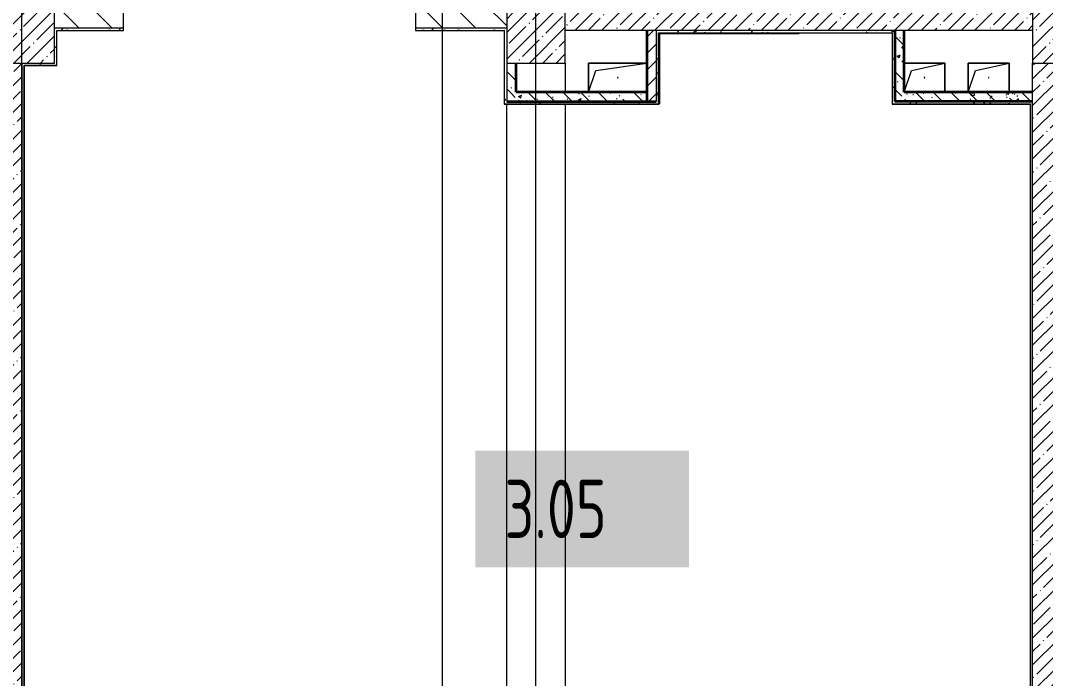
# Model space of a CAD drawing. Header units: millimetres. Extents: x 3914 to 443608, y -156176 to 78197.
# Drawn here: x 354169 to 362940, y -143847 to -138212 of the extents above; entities that cross this region are included whole.
import ezdxf

# ---------------------------------------------------------------- set-up
doc = ezdxf.new("R2010")
doc.units = ezdxf.units.MM
doc.layers.add('A-AREA-PATT-3', color=7, linetype='Continuous', lineweight=5, true_color=0xe6fae8, transparency=1)
for name, color, linetype, lineweight in [('A-FLOR', 7, 'Continuous', 9), ('A-GENM', 7, 'Continuous', 9), ('A-WALL', 7, 'Continuous', 5), ('A-WALL-1', 7, 'Continuous', 35), ('I-WALL', 7, 'Continuous', 5), ('S-COLS', 7, 'Continuous', 9), ('S-COLS-1', 7, 'Continuous', 5), ('Оси', 7, 'Continuous', 9)]:
    doc.layers.add(name, color=color, linetype=linetype, lineweight=lineweight)
doc.layers.add('A-WALL-FNSH-1', color=9, linetype='Continuous', lineweight=5, true_color=0x808080)
doc.styles.add('СПДС', font='ГОСТ тип А.ttf', dxfattribs={"width": 0.9})
pattern_1 = [(45, (315419.7, -145976.68), (-114.04925, 114.04925), []), (45, (315533.75, -145976.68), (-114.04925, 114.04925), [201.612, -40.322, 6.706, -33.617])]
pattern_2 = [(135, (315419.7, -145976.68), (-150.8683, -150.8683), [213.36, -35.56, 7.112, -35.56]), (135, (315419.7, -145825.9), (-150.8683, -150.8683), []), (50, (315419.7, -145976.68), (255.0577, -22.3145), [26.67, -293.37]), (355, (315419.7, -145976.68), (-49.3404, 267.4791), [21.336, -234.696]), (100.451, (315440.96, -145978.54), (205.7195, 245.1636), [22.666, -249.326]), (46.184, (315419.7, -145905.56), (379.511, -58.86), [40.005, -440.055]), (96.636, (315451.33, -145910.46), (332.3634, 346.399), [33.999, -373.989]), (351.184, (315419.7, -145905.56), (332.367, 346.3953), [32.004, -352.044]), (21, (315455.26, -145923.34), (212.2602, -143.1711), [26.67, -293.37]), (326, (315455.26, -145923.34), (86.5224, 257.8632), [21.336, -234.696]), (71.451, (315472.95, -145935.27), (298.784, 114.6901), [22.666, -249.326]), (37.5, (315419.7, -145976.68), (4.32385, 118.3775), [6.706, -225.146, 6.706, -231.546, -235.585]), (37.5, (315419.7, -145976.68), (4.32385, 118.3775), [-470.103, 6.706, -228.879]), (7.5, (315419.7, -145976.68), (93.5476, 140.2533), [6.706, -129.134, 6.706, -219.812, -89.789]), (7.5, (315419.7, -145976.68), (93.5476, 140.2533), [-362.356, 6.706, -83.083]), (327.5, (315340.4, -145976.68), (189.82734, -8.02019), [6.706, -82.194, 6.706, -270.662, -368.046]), (327.5, (315340.4, -145976.68), (189.82734, -8.02019), [-366.268, 6.706, -361.34]), (317.5, (315304.84, -145976.68), (207.38114, 35.59764), [6.706, -108.864, 6.706, -177.495, -261.366]), (317.5, (315304.84, -145976.68), (207.38114, 35.59764), [-299.771, 6.706, -254.66])]
pattern_3 = [(0, (315419.7, -145976.68), (243.84, 60.96), [20.117, -162.763, 20.117, -162.763, -975.36]), (0, (315419.7, -145976.68), (243.84, 60.96), [-365.76, 20.117, -345.643, 20.117, -162.763, -426.72]), (0, (315419.7, -145976.68), (243.84, 60.96), [-914.4, 20.117, -101.803, 20.117, -284.683]), (120, (315511.14, -145946.2), (-174.71291, 180.691634), [20.117, -162.763, 20.117, -162.763, -975.36]), (120, (315511.14, -145946.2), (-174.71291, 180.691634), [-365.76, 20.117, -345.643, 20.117, -162.763, -426.72]), (120, (315511.14, -145946.2), (-174.71291, 180.691634), [-914.4, 20.117, -101.803, 20.117, -284.683]), (240, (315541.62, -145824.28), (-69.12709, -241.651634), [20.117, -162.763, 20.117, -162.763, -975.36]), (240, (315541.62, -145824.28), (-69.12709, -241.651634), [-365.76, 20.117, -345.643, 20.117, -162.763, -426.72]), (240, (315541.62, -145824.28), (-69.12709, -241.651634), [-914.4, 20.117, -101.803, 20.117, -284.683])]

# ---------------------------------------------------------------- blocks, each defined once
blk = doc.blocks.new('BSC_Колонна _Прямоугольная - 500х500-23286270-Объем проектирования 3 этажа')
at = {"layer": 'S-COLS-1'}
h = blk.add_hatch(dxfattribs=at)
h.set_pattern_fill('FP_4', color=256, style=0, pattern_type=2)
h.set_pattern_definition([(45, (-38790, -7650), (-114.04925, 114.04925), []), (45, (-38675.95, -7650), (-114.04925, 114.04925), [201.613, -40.323, 6.706, -33.617])])
h.paths.add_polyline_path([(-30, -250), (250, -249.1), (250, 250), (-250, 250), (-250, -250), (-43.7, -250)])
for p, q in [((250, 250), (-250, 250)), ((-250, 250), (-250, -250)), ((250, -250), (250, 250)), ((-250, -250), (250, -250))]:
    blk.add_line(p, q, dxfattribs=at)
blk = doc.blocks.new('BSC_Колонна _Прямоугольная - 500х500-V512-Объем проектирования 3 этажа')
at = {"layer": 'S-COLS-1'}
h = blk.add_hatch(dxfattribs=at)
h.set_pattern_fill('FP_5', color=256, style=0, pattern_type=2)
h.set_pattern_definition([(45, (-43160, -7650), (-114.04925, 114.04925), []), (45, (-43045.95, -7650), (-114.04925, 114.04925), [201.613, -40.323, 6.706, -33.617])])
h.paths.add_polyline_path([(-250, -250), (250, -250), (250, 250), (-250, 250)])
for p, q in [((250, 250), (-250, 250)), ((-250, 250), (-250, -250)), ((250, -250), (250, 250)), ((-250, -250), (250, -250))]:
    blk.add_line(p, q, dxfattribs=at)
blk = doc.blocks.new('BSC_Колонна _Прямоугольная - 500х500-V513-Объем проектирования 3 этажа')
at = {"layer": 'S-COLS-1'}
h = blk.add_hatch(dxfattribs=at)
h.set_pattern_fill('FP_6', color=256, style=0, pattern_type=2)
h.set_pattern_definition([(45, (-47660, -7650), (-114.04925, 114.04925), []), (45, (-47545.95, -7650), (-114.04925, 114.04925), [201.613, -40.323, 6.706, -33.617])])
h.paths.add_polyline_path([(-30, -250), (250, -250), (250, 250), (-250, 250), (-250, -250), (-167.5, -250)])
for p, q in [((250, 250), (-250, 250)), ((-250, 250), (-250, -250)), ((250, -250), (250, 250)), ((-250, -250), (250, -250))]:
    blk.add_line(p, q, dxfattribs=at)
blk = doc.blocks.new('GM_Отверстие прямоугольное _в плите_ - Отверстие-V613-Объем проектирования 3 этажа')
at = {"layer": 'A-GENM'}
for p, q in [((-175, 125), (175, 125)), ((175, 125), (-175, 125)), ((-112.5, 62.5), (175, 125)), ((175, 125), (175, -125)), ((175, -125), (175, 125)), ((-175, -125), (-112.5, 62.5))]:
    blk.add_line(p, q, dxfattribs=at)
for start, end in [(360, 180), (180, 360)]:
    blk.add_arc((0, 0), 2.5, start, end, dxfattribs=at)
blk = doc.blocks.new('GM_Отверстие прямоугольное _в плите_ - Отверстие-V614-Объем проектирования 3 этажа')
at = {"layer": 'A-GENM'}
for p, q in [((-175, -125), (-175, 125)), ((-175, 125), (175, 125)), ((175, 125), (-175, 125)), ((-175, 125), (-175, -125)), ((-112.5, 62.5), (175, 125)), ((175, 125), (175, -125)), ((175, -125), (175, 125)), ((-175, -125), (-112.5, 62.5))]:
    blk.add_line(p, q, dxfattribs=at)
for start, end in [(360, 180), (180, 360)]:
    blk.add_arc((0, 0), 2.5, start, end, dxfattribs=at)
blk = doc.blocks.new('GM_Отверстие прямоугольное _в плите_ - Отверстие-V623-Объем проектирования 3 этажа')
at = {"layer": 'A-GENM'}
for p, q in [((-250, -125), (-250, 125)), ((-250, 125), (250, 125)), ((250, 125), (-250, 125)), ((-250, 125), (-250, -125)), ((-187.5, 62.5), (250, 125)), ((-250, -125), (-187.5, 62.5))]:
    blk.add_line(p, q, dxfattribs=at)
for start, end in [(360, 180), (180, 360)]:
    blk.add_arc((0, 0), 2.5, start, end, dxfattribs=at)

msp = doc.modelspace()

# ---------------------------------------------------------------- hatches: boundary and pattern name
at = {"layer": 'A-AREA-PATT-3'}
msp.add_hatch(color=256, dxfattribs=at).paths.add_polyline_path([(359633.7, -138926.7), (359637.7, -138925.2), (359637.7, -138324.7), (360830.2, -138324.7), (360830.2, -138320.7), (359633.7, -138320.7), (359633.7, -138906.7)])
at = {"layer": 'I-WALL'}
h = msp.add_hatch(dxfattribs=at)
h.set_pattern_fill('FP_23', color=256, style=0, pattern_type=2)
h.set_pattern_definition([(135, (315419.7, -145976.68), (-141.4214, -141.4214), [])])
h.paths.add_polyline_path([(357549.7, -138276.7), (358329.7, -138276.7), (358329.7, -138076.7), (357549.7, -138076.7)])
h.paths.add_polyline_path([(352034.4, -138276.7), (353409.7, -138276.7), (353409.7, -138076.7), (351429.7, -138076.7), (351429.7, -138146.7), (350229.7, -138146.7), (350229.7, -138076.7), (349029.7, -138076.7), (349029.7, -138276.7), (351429.7, -138276.7)])
h.paths.add_polyline_path([(354479.7, -138276.7), (355049.7, -138276.7), (355049.7, -138076.7), (354459.7, -138076.7), (354459.7, -138276.7), (354469.7, -138276.7)])
h.paths.add_polyline_path([(353909.7, -138276.7), (353959.7, -138276.7), (353959.7, -138076.7), (353909.7, -138076.7)])
h.paths.add_polyline_path([(345229.4, -138276.7), (345929.7, -138276.7), (345929.7, -138076.7), (345229.4, -138076.7), (345229.4, -138225.1)])
h = msp.add_hatch(dxfattribs=at)
h.set_pattern_fill('FP_1', color=256, style=0, pattern_type=2)
h.set_pattern_definition(pattern_1)
h.paths.add_polyline_path([(360736.6, -138296.7), (362829.7, -138296.7), (362829.7, -138076.7), (361529.7, -138076.7), (361529.7, -138146.7), (360329.7, -138146.7), (360329.7, -138076.7), (358829.7, -138076.7), (358829.7, -138296.7), (360428.4, -138296.7)])
h = msp.add_hatch(dxfattribs=at)
h.set_pattern_fill('FP_191', color=256, style=0, pattern_type=2)
h.set_pattern_definition(pattern_3)
h.paths.add_polyline_path([(354479.7, -138596.7), (354479.7, -138276.7), (354459.7, -138276.7), (354459.7, -138596.7), (354469.7, -138596.7)])
h = msp.add_hatch(dxfattribs=at)
h.set_pattern_fill('FP_191', color=256, style=0, pattern_type=2)
h.set_pattern_definition(pattern_3)
h.paths.add_polyline_path([(358309.7, -138296.7), (358309.7, -138276.7), (357549.7, -138276.7), (357549.7, -138296.7), (358299.7, -138296.7)])
h.paths.add_polyline_path([(354487.7, -138296.7), (355049.7, -138296.7), (355049.7, -138276.7), (354479.7, -138276.7), (354480.7, -138296.7)])
h = msp.add_hatch(dxfattribs=at)
h.set_pattern_fill('FP_191', color=256, style=0, pattern_type=2)
h.set_pattern_definition(pattern_3)
h.paths.add_polyline_path([(358329.7, -138906.7), (358329.7, -138276.7), (358309.7, -138297.7), (358309.7, -138906.7)])
h.paths.add_polyline_path([(358309.7, -138296.7), (358329.7, -138276.7), (358309.7, -138276.7)])
h = msp.add_hatch(dxfattribs=at)
h.set_pattern_fill('FP_22', color=256, style=0, pattern_type=2)
h.set_pattern_definition([(45, (315419.7, -145976.68), (-70.71068, 70.71068), [])])
h.paths.add_polyline_path([(359609.7, -138906.7), (359609.7, -138296.7), (359529.7, -138296.7), (359529.7, -138906.7)])
h = msp.add_hatch(dxfattribs=at)
h.set_pattern_fill('FP_191', color=256, style=0, pattern_type=2)
h.set_pattern_definition(pattern_3)
h.paths.add_polyline_path([(359637.7, -138316.7), (361629.7, -138316.7), (361629.7, -138296.7), (359609.7, -138296.7), (359609.7, -138316.7), (359629.7, -138316.7)])
h = msp.add_hatch(dxfattribs=at)
h.set_pattern_fill('FP_191', color=256, style=0, pattern_type=2)
h.set_pattern_definition(pattern_3)
h.paths.add_polyline_path([(361649.7, -138296.7), (361629.7, -138296.7), (361629.7, -138316.7)])
h.paths.add_polyline_path([(361649.7, -138906.7), (361649.7, -138296.7), (361629.7, -138317.7), (361629.7, -138906.7)])
h = msp.add_hatch(dxfattribs=at)
h.set_pattern_fill('FP_41', color=256, style=0, pattern_type=2)
h.set_pattern_definition(pattern_2)
h.paths.add_polyline_path([(361649.7, -138906.7), (361729.7, -138906.7), (361729.7, -138296.7), (361649.7, -138296.7), (361649.7, -138826.7)])
h = msp.add_hatch(dxfattribs=at)
h.set_pattern_fill('FP_191', color=256, style=0, pattern_type=2)
h.set_pattern_definition(pattern_3)
h.paths.add_polyline_path([(359629.7, -138926.7), (359629.7, -138316.7), (359609.7, -138316.9), (359609.7, -138926.7)])
h = msp.add_hatch(dxfattribs=at)
h.set_pattern_fill('FP_1', color=256, style=0, pattern_type=2)
h.set_pattern_definition(pattern_1)
h.paths.add_polyline_path([(354001.6, -145576.7), (354179.7, -145576.7), (354179.6, -138576.7), (353959.7, -138576.7), (353959.7, -145576.7), (353968.8, -145576.7)])
h = msp.add_hatch(dxfattribs=at)
h.set_pattern_fill('FP_191', color=256, style=0, pattern_type=2)
h.set_pattern_definition(pattern_3)
h.paths.add_polyline_path([(354179.7, -138576.7), (354179.7, -138596.7), (354199.7, -138596.7), (354189.7, -138586.7)])
h.paths.add_polyline_path([(354458.3, -138596.7), (354459.7, -138596.7), (354459.7, -138576.7), (354179.7, -138576.7), (354200.7, -138596.7), (354210, -138596.7)])
h = msp.add_hatch(dxfattribs=at)
h.set_pattern_fill('FP_191', color=256, style=0, pattern_type=2)
h.set_pattern_definition(pattern_3)
h.paths.add_polyline_path([(354187.3, -145576.7), (354199.7, -145576.7), (354199.7, -145556.7), (354186.4, -145576.7)])
h.paths.add_polyline_path([(354179.7, -145576.7), (354186.2, -145576.7), (354199.7, -145555.7), (354199.7, -138596.7), (354179.7, -138596.7), (354179.7, -145054.2)])
h = msp.add_hatch(dxfattribs=at)
h.set_pattern_fill('FP_41', color=256, style=0, pattern_type=2)
h.set_pattern_definition(pattern_2)
h.paths.add_polyline_path([(358409.7, -138826.7), (358409.7, -138576.7), (358329.7, -138576.7), (358329.7, -138826.7)])
h = msp.add_hatch(dxfattribs=at)
h.set_pattern_fill('FP_1', color=256, style=0, pattern_type=2)
h.set_pattern_definition(pattern_1)
h.paths.add_polyline_path([(362829.7, -145576.7), (363049.7, -145576.7), (363049.6, -138576.7), (362829.7, -138576.7), (362829.7, -145179.4)])
h = msp.add_hatch(dxfattribs=at)
h.set_pattern_fill('FP_41', color=256, style=0, pattern_type=2)
h.set_pattern_definition(pattern_2)
h.paths.add_polyline_path([(359029.7, -138906.7), (359529.7, -138906.7), (359529.7, -138826.7), (358329.7, -138826.7), (358329.7, -138906.7), (358849.7, -138906.7)])
h = msp.add_hatch(dxfattribs=at)
h.set_pattern_fill('FP_41', color=256, style=0, pattern_type=2)
h.set_pattern_definition(pattern_2)
h.paths.add_polyline_path([(362809.7, -138906.7), (362829.7, -138906.7), (362829.7, -138826.7), (361729.7, -138826.7), (361729.7, -138906.7), (361824.4, -138906.7)])
h = msp.add_hatch(dxfattribs=at)
h.set_pattern_fill('FP_191', color=256, style=0, pattern_type=2)
h.set_pattern_definition(pattern_3)
h.paths.add_polyline_path([(359529.7, -138926.7), (359609.7, -138926.7), (359609.7, -138906.7), (358309.7, -138906.7), (358309.7, -138926.7), (359514, -138926.7)])
h = msp.add_hatch(dxfattribs=at)
h.set_pattern_fill('FP_191', color=256, style=0, pattern_type=2)
h.set_pattern_definition(pattern_3)
h.paths.add_polyline_path([(361729.7, -138926.7), (362809.7, -138926.7), (362809.6, -138906.7), (361629.7, -138906.7), (361629.7, -138926.7), (361649.7, -138926.7)])
h = msp.add_hatch(dxfattribs=at)
h.set_pattern_fill('FP_191', color=256, style=0, pattern_type=2)
h.set_pattern_definition(pattern_3)
h.paths.add_polyline_path([(362829.7, -145836.7), (362829.7, -138906.7), (362809.7, -138927.7), (362809.7, -145835.7)])
h.paths.add_polyline_path([(362809.7, -138926.7), (362829.7, -138906.7), (362809.7, -138906.7)])

# ---------------------------------------------------------------- linework, layer by layer
at = {"layer": 'A-FLOR'}
for p, q in [((355049.7, -138296.7), (355049.7, -138126.7)), ((357549.7, -138126.7), (357549.7, -138296.7)), ((354480.7, -138296.7), (355049.7, -138296.7)), ((357549.7, -138296.7), (358309.7, -138296.7)), ((360830.2, -138316.7), (361629.7, -138316.7)), ((358409.7, -138576.7), (358829.7, -138576.7)), ((358829.7, -138576.7), (358829.7, -138826.7)), ((358309.7, -138926.7), (359629.7, -138926.7)), ((358329.7, -145556.7), (358329.7, -138926.7)), ((358829.7, -138926.7), (358829.7, -145556.7)), ((361629.7, -138926.7), (362809.7, -138926.7)), ((362809.7, -138927.7), (362809.7, -145835.7))]:
    msp.add_line(p, q, dxfattribs=at)
at = {"layer": 'A-WALL'}
for p, q in [((355049.7, -138276.7), (354459.7, -138276.7)), ((354479.7, -138596.7), (354479.7, -138296.7)), ((354479.7, -138296.7), (354480.7, -138296.7)), ((354480.7, -138296.7), (354480.7, -138297.7)), ((358329.7, -138276.7), (357549.7, -138276.7)), ((358309.7, -138297.7), (358308.7, -138297.7)), ((358309.7, -138926.7), (358309.7, -138296.7)), ((362829.7, -138296.7), (358829.7, -138296.7)), ((359609.7, -138296.7), (359609.7, -138906.7)), ((361629.7, -138317.7), (361628.7, -138317.7)), ((354179.7, -138576.7), (354179.7, -145576.7)), ((354199.7, -138596.7), (354199.7, -145556.7)), ((354459.7, -138596.7), (354199.7, -138596.7)), ((358329.7, -138576.7), (358329.7, -138906.7)), ((362829.7, -145576.7), (362829.7, -138576.7)), ((362809.7, -138926.7), (362809.7, -145876.7))]:
    msp.add_line(p, q, dxfattribs=at)
at = {"layer": 'A-WALL-1'}
for p, q in [((359529.7, -138296.7), (359529.7, -138906.7)), ((361649.7, -138296.7), (361649.7, -138906.7)), ((361729.7, -138826.7), (361729.7, -138296.7)), ((361629.7, -138316.7), (361629.7, -138317.7)), ((358409.7, -138826.7), (358409.7, -138576.7)), ((359529.7, -138826.7), (358409.7, -138826.7)), ((362829.7, -138826.7), (361729.7, -138826.7)), ((358329.7, -138906.7), (359609.7, -138906.7)), ((362829.7, -138906.7), (361649.7, -138906.7))]:
    msp.add_line(p, q, dxfattribs=at)
at = {"layer": 'A-WALL-FNSH-1'}
for p, q in [((354480.7, -138597.7), (354480.7, -138297.7)), ((354480.7, -138297.7), (355049.7, -138297.7)), ((355049.7, -138297.7), (355049.7, -138296.7)), ((357549.7, -138296.7), (357549.7, -138297.7)), ((357549.7, -138297.7), (358308.7, -138297.7)), ((358308.7, -138297.7), (358308.7, -138927.7)), ((360830.2, -138317.7), (361628.7, -138317.7)), ((361628.7, -138317.7), (361628.7, -138927.7)), ((361629.7, -138926.7), (361629.7, -138317.7)), ((354200.7, -145555.7), (354200.7, -138597.7)), ((354200.7, -138597.7), (354480.7, -138597.7)), ((354479.7, -138596.7), (354459.7, -138596.7)), ((358308.7, -138927.7), (359630.7, -138927.7)), ((359630.7, -138927.7), (359630.7, -138926.7)), ((361628.7, -138927.7), (362808.7, -138927.7)), ((362808.7, -138927.7), (362808.7, -145836.7))]:
    msp.add_line(p, q, dxfattribs=at)
at = {"layer": 'I-WALL'}
for p, q in [((359629.7, -138316.7), (360830.2, -138316.7)), ((359629.7, -138926.7), (359629.7, -138316.7)), ((360830.2, -138324.7), (359637.7, -138324.7)), ((359637.7, -138324.7), (359637.7, -138926.7)), ((360830.2, -138317.7), (360830.2, -138324.7)), ((359629.7, -138926.7), (359637.7, -138926.7))]:
    msp.add_line(p, q, dxfattribs=at)
at = {"layer": 'Оси'}
for points in [[(357779.7, -147882.9), (357779.7, -142882.9), (357779.7, -123578.6), (357779.7, -118578.6)], [(359064.1, -147882.9), (359064.1, -147293), (358579.7, -146612.9), (358579.7, -141612.9), (358579.7, -123578.6), (358579.7, -118578.6)], [(355079.5, -147882.9), (355079.5, -147293), (354179.7, -146612.9), (354179.7, -141612.9), (354179.7, -127104.8), (354179.7, -122104.8)]]:
    msp.add_lwpolyline(points, dxfattribs=at)

# ---------------------------------------------------------------- block references
at = {"layer": 'A-GENM'}
for name, p in [('GM_Отверстие прямоугольное _в плите_ - Отверстие-V623-Объем проектирования 3 этажа', (359279.7, -138701.7)), ('GM_Отверстие прямоугольное _в плите_ - Отверстие-V613-Объем проектирования 3 этажа', (361904.7, -138701.7)), ('GM_Отверстие прямоугольное _в плите_ - Отверстие-V614-Объем проектирования 3 этажа', (362453.7, -138701.7))]:
    msp.add_blockref(name, p, dxfattribs=at)
at = {"layer": 'S-COLS'}
for name, p in [('BSC_Колонна _Прямоугольная - 500х500-23286270-Объем проектирования 3 этажа', (354209.7, -138326.7)), ('BSC_Колонна _Прямоугольная - 500х500-V512-Объем проектирования 3 этажа', (358579.7, -138326.7)), ('BSC_Колонна _Прямоугольная - 500х500-V513-Объем проектирования 3 этажа', (363079.7, -138326.7))]:
    msp.add_blockref(name, p, dxfattribs=at)

# ---------------------------------------------------------------- texts
at = {"insert": (358310.8, -142144.6), "char_height": 500, "width": 1327.594, "attachment_point": 1, "style": 'СПДС', "bg_fill": 1, "box_fill_scale": 1.5, "bg_fill_color": 7, "bg_fill_true_color": 16777215, "bg_fill_transparency": 0}
msp.add_mtext('3.05', dxfattribs=at)

doc.saveas('drawing.dxf')
